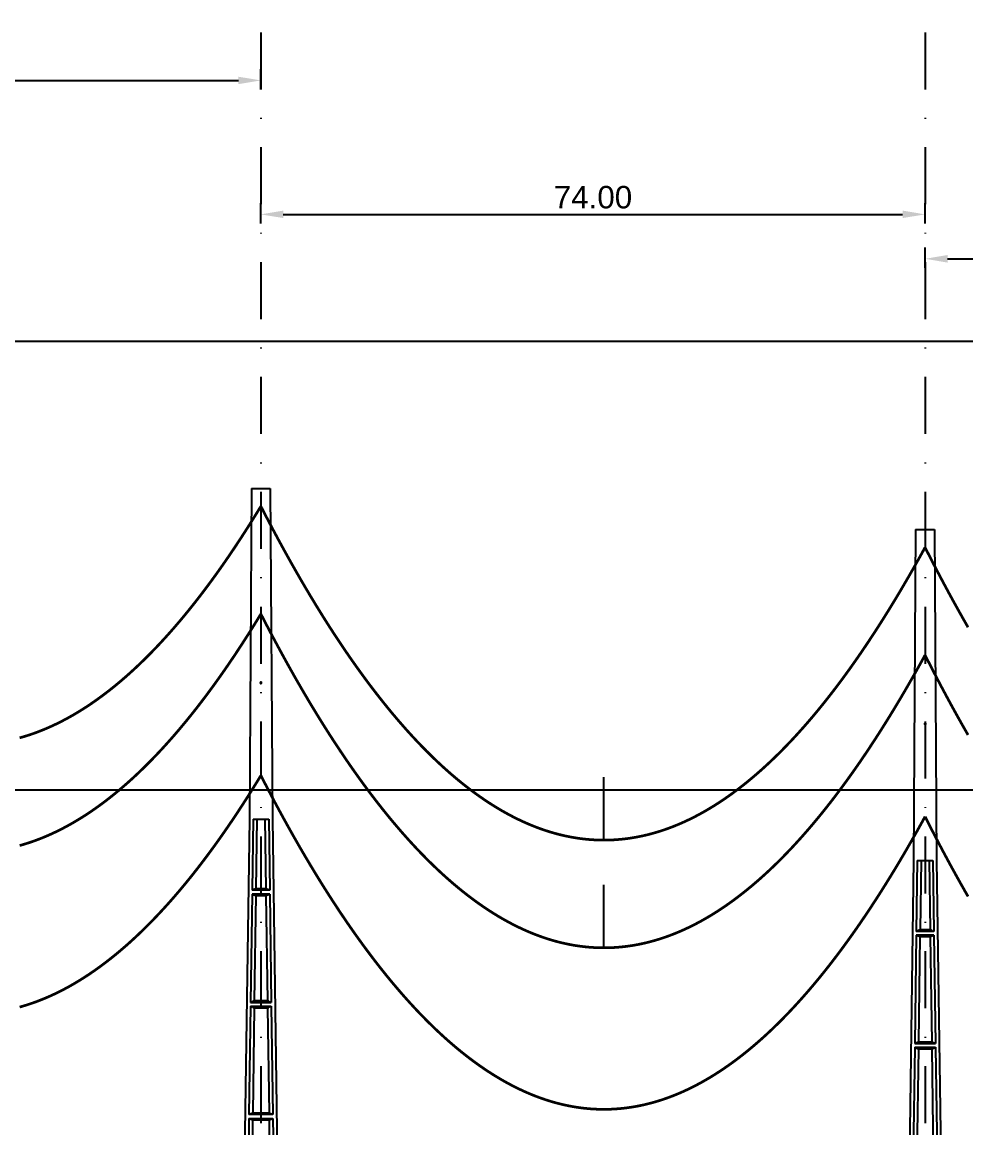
# Model space of a CAD drawing. Header units: metres. Extents: x -121 to 9872, y 3505 to 10721.
# Drawn here: x 1247.7 to 1352.9, y 9712.3 to 9835.5 of the extents above; entities that cross this region are included whole.
import ezdxf

# ---------------------------------------------------------------- set-up
doc = ezdxf.new("R2010")
doc.units = ezdxf.units.M
doc.header["$PDMODE"] = 2
doc.linetypes.add('DASHDOT', pattern=[25.4, 12.7, -6.35, 0, -6.35])
for name, color, linetype in [('CON-EOL- CA MAGNOLIA', 210, 'Continuous'), ('CON-EOL- CA ORCHID', 240, 'Continuous'), ('CON-EOL- FO', 101, 'Continuous'), ('cotas', 7, 'Continuous'), ('Grade', 9, 'Continuous'), ('Ind.Rot', 8, 'DASHDOT'), ('POSTE DT', 7, 'Continuous')]:
    doc.layers.add(name, color=color, linetype=linetype)
doc.styles.get("Standard").update_dxf_attribs({"font": 'arial.ttf'})
doc.dimstyles.new('ISO-25', dxfattribs={"dimtxt": 2.5, "dimasz": 2.5, "dimexe": 1.25, "dimexo": 0.625, "dimtad": 1, "dimzin": 1, "dimtxsty": 'Standard', "dimcen": 2.5, "dimaunit": 1, "dimadec": 3, "dimazin": 3, "dimtfac": 1, "dimtmove": 0, "dimatfit": 3, "dimfxlon": 1, "dimarcsym": 0})

# ---------------------------------------------------------------- blocks, each defined once
blk = doc.blocks.new('*U1')
at = {"layer": 'POSTE DT', "extrusion": (0, 1, 0)}
for p, q in [((-3.31, 378.23), (-4.05, 262)), ((-3.31, 378.23), (3.31, 378.23)), ((3.31, 378.23), (4.06, 262)), ((-4.05, 262), (-7.72, 0)), ((-4.05, 262), (-4.05, 262)), ((-2.73, 262), (-3.08, 237.05)), ((-2.73, 262), (2.75, 262)), ((-1.42, 262), (-1.77, 237.57)), ((1.43, 262), (1.77, 237.57)), ((2.75, 262), (3.1, 237.05)), ((4.06, 262), (7.72, 0)), ((3.1, 237.05), (-3.08, 237.05)), ((-3.1, 235.74), (-3.63, 197.65)), ((3.11, 235.73), (-3.1, 235.74)), ((-1.8, 235.21), (-2.32, 198.19)), ((1.8, 235.21), (2.32, 198.19)), ((3.11, 235.73), (3.65, 197.65)), ((-3.65, 196.34), (-4.19, 158.25)), ((-2.35, 195.8), (-2.87, 158.8)), ((2.35, 195.8), (2.87, 158.8)), ((3.66, 196.34), (4.2, 158.25)), ((-4.21, 156.94), (-4.74, 118.85)), ((-2.9, 156.39), (-3.42, 119.41)), ((2.91, 156.39), (3.42, 119.41)), ((4.21, 156.94), (4.75, 118.85)), ((-4.76, 117.54), (-5.29, 79.45)), ((4.77, 117.54), (-4.76, 117.54)), ((4.75, 118.85), (-4.74, 118.85)), ((-3.46, 116.98), (-3.97, 80.02)), ((3.46, 116.98), (3.98, 80.02)), ((4.77, 117.54), (5.3, 79.45)), ((-5.31, 78.14), (-5.85, 40.06)), ((5.32, 78.14), (-5.31, 78.14)), ((5.3, 79.45), (-5.29, 79.45)), ((5.32, 78.14), (5.85, 40.06)), ((-4.01, 77.57), (-4.53, 40.63)), ((4.01, 77.57), (4.53, 40.63)), ((5.85, 40.06), (-5.85, 40.06)), ((-5.86, 38.74), (-6.41, 0)), ((5.87, 38.74), (-5.86, 38.74)), ((-4.56, 38.17), (-5.1, 0)), ((4.56, 38.17), (5.1, 0)), ((5.87, 38.74), (6.41, 0)), ((-6.41, 0), (-7.72, 0)), ((-5.1, 0), (-6.41, 0)), ((5.1, 0), (-5.1, 0)), ((6.41, 0), (5.1, 0)), ((7.72, 0), (6.41, 0))]:
    blk.add_line(p, q, dxfattribs=at)
at = {"layer": 'POSTE DT', "ltscale": 3}
for points in [[(-3.65, 196.34), (3.66, 196.34)], [(-3.63, 197.65), (3.65, 197.65)], [(-4.21, 156.94), (4.21, 156.94)], [(4.2, 158.25), (-4.19, 158.25)]]:
    blk.add_lwpolyline(points, dxfattribs=at)
at = {"layer": 'POSTE DT'}
for points, knots in [([(0.25, 309.94), (0.25, 309.93), (0.25, 309.93), (0.25, 309.92), (0.25, 309.91), (0.25, 309.9), (0.25, 309.89), (0.24, 309.85), (0.22, 309.82), (0.19, 309.77), (0.16, 309.74), (0.11, 309.71), (0.08, 309.7), (0.01, 309.68), (-0.02, 309.68), (-0.08, 309.7), (-0.11, 309.71), (-0.16, 309.74), (-0.18, 309.76), (-0.21, 309.8), (-0.22, 309.82), (-0.24, 309.85), (-0.24, 309.87), (-0.25, 309.89), (-0.25, 309.9), (-0.25, 309.92), (-0.25, 309.92), (-0.25, 309.93), (-0.25, 309.94), (-0.25, 309.95), (-0.25, 309.95), (-0.25, 309.96), (-0.25, 309.97), (-0.24, 310), (-0.23, 310.02), (-0.21, 310.07), (-0.2, 310.09), (-0.15, 310.14), (-0.13, 310.15), (-0.07, 310.18), (-0.03, 310.19), (0.03, 310.19), (0.06, 310.18), (0.12, 310.16), (0.14, 310.14), (0.18, 310.11), (0.2, 310.09), (0.21, 310.06), (0.22, 310.05), (0.23, 310.04), (0.24, 310.01), (0.24, 309.99), (0.25, 309.97), (0.25, 309.96), (0.25, 309.95), (0.25, 309.94), (0.25, 309.94), (0.25, 309.94), (0.25, 309.94)], [-54.728303, -54.728303, -54.728303, -54.728303, -54.309038, -54.309038, -53.647169, -53.647169, -52.532885, -52.532885, -48.86224, -48.86224, -45.282765, -45.282765, -41.52867, -41.52867, -37.867486, -37.867486, -34.454589, -34.454589, -31.301423, -31.301423, -28.48103, -28.48103, -26.961755, -26.961755, -25.7544, -25.7544, -25.136228, -25.136228, -24.64409, -24.64409, -24.094201, -24.094201, -23.191199, -23.191199, -20.494482, -20.494482, -17.342863, -17.342863, -13.645538, -13.645538, -9.835989, -9.835989, -6.296781, -6.296781, -3.005029, -3.005029, 0, 0, 0, 1.527594, 1.527594, 3.697216, 3.697216, 4.489727, 4.489727, 5.01438, 5.01438, 5.095313, 5.095313, 5.095313, 5.095313]), ([(-1.77, 237.57), (-1.99, 237.49), (-2.21, 237.4), (-2.64, 237.22), (-2.86, 237.14), (-3.08, 237.05)], [0, 0, 0, 0, 56.660495, 56.660495, 113.412826, 113.412826, 113.412826, 113.412826]), ([(1.77, 237.57), (1.18, 237.57), (0.59, 237.57), (-0.59, 237.57), (-1.18, 237.57), (-1.77, 237.57)], [0, 0, 0, 0, 67.306894, 67.306894, 134.614447, 134.614447, 134.614447, 134.614447]), ([(3.1, 237.05), (2.87, 237.14), (2.65, 237.23), (2.21, 237.4), (1.99, 237.49), (1.77, 237.57)], [0, 0, 0, 0, 56.738948, 56.738948, 113.38731, 113.38731, 113.38731, 113.38731]), ([(-3.1, 235.74), (-2.88, 235.65), (-2.67, 235.56), (-2.23, 235.39), (-2.02, 235.3), (-1.8, 235.21)], [0.055576, 0.055576, 0.055576, 0.055576, 56.767409, 56.767409, 113.50757, 113.50757, 113.50757, 113.50757]), ([(-1.8, 235.21), (-1.2, 235.21), (-0.6, 235.21), (0.6, 235.21), (1.2, 235.21), (1.8, 235.21)], [0, 0, 0, 0, 68.567797, 68.567797, 137.136247, 137.136247, 137.136247, 137.136247]), ([(1.8, 235.21), (2.02, 235.3), (2.24, 235.38), (2.68, 235.56), (2.89, 235.65), (3.11, 235.73)], [0, 0, 0, 0, 56.845349, 56.845349, 113.599799, 113.599799, 113.599799, 113.599799]), ([(-2.32, 198.19), (-2.54, 198.1), (-2.76, 198.01), (-3.2, 197.83), (-3.41, 197.74), (-3.63, 197.65)], [0, 0, 0, 0, 63.412073, 63.412073, 126.777421, 126.777421, 126.777421, 126.777421]), ([(2.32, 198.19), (1.55, 198.19), (0.77, 198.19), (-0.77, 198.19), (-1.55, 198.19), (-2.32, 198.19)], [0, 0, 0, 0, 88.31008, 88.31008, 176.620652, 176.620652, 176.620652, 176.620652]), ([(3.65, 197.65), (3.43, 197.74), (3.2, 197.83), (2.76, 198.01), (2.54, 198.1), (2.32, 198.19)], [0, 0, 0, 0, 63.488119, 63.488119, 126.880939, 126.880939, 126.880939, 126.880939]), ([(-3.65, 196.34), (-3.43, 196.25), (-3.22, 196.16), (-2.78, 195.98), (-2.57, 195.89), (-2.35, 195.8)], [0.054307, 0.054307, 0.054307, 0.054307, 63.527131, 63.527131, 127.063246, 127.063246, 127.063246, 127.063246]), ([(-2.35, 195.8), (-1.57, 195.8), (-0.78, 195.8), (0.79, 195.8), (1.57, 195.8), (2.35, 195.8)], [0, 0, 0, 0, 89.585713, 89.585713, 179.17191, 179.17191, 179.17191, 179.17191]), ([(2.35, 195.8), (2.57, 195.89), (2.79, 195.98), (3.23, 196.16), (3.45, 196.25), (3.66, 196.34)], [0, 0, 0, 0, 63.60246, 63.60246, 127.109696, 127.109696, 127.109696, 127.109696]), ([(-4.21, 156.94), (-3.99, 156.85), (-3.77, 156.75), (-3.34, 156.57), (-3.12, 156.48), (-2.9, 156.39)], [0.053423, 0.053423, 0.053423, 0.053423, 70.429742, 70.429742, 140.90167, 140.90167, 140.90167, 140.90167]), ([(-2.87, 158.8), (-3.09, 158.71), (-3.31, 158.62), (-3.75, 158.43), (-3.97, 158.34), (-4.19, 158.25)], [0, 0, 0, 0, 70.301707, 70.301707, 140.590947, 140.590947, 140.590947, 140.590947]), ([(-2.9, 156.39), (-1.94, 156.39), (-0.97, 156.39), (0.97, 156.39), (1.94, 156.39), (2.91, 156.39)], [0, 0, 0, 0, 110.60219, 110.60219, 221.20473, 221.20473, 221.20473, 221.20473]), ([(2.87, 158.8), (1.92, 158.8), (0.96, 158.8), (-0.96, 158.8), (-1.91, 158.8), (-2.87, 158.8)], [0, 0, 0, 0, 109.314454, 109.314454, 218.629264, 218.629264, 218.629264, 218.629264]), ([(4.2, 158.25), (3.98, 158.34), (3.76, 158.44), (3.31, 158.62), (3.09, 158.71), (2.87, 158.8)], [0, 0, 0, 0, 70.379198, 70.379198, 140.659718, 140.659718, 140.659718, 140.659718]), ([(2.91, 156.39), (3.12, 156.48), (3.34, 156.57), (3.78, 156.75), (4, 156.85), (4.21, 156.94)], [0, 0, 0, 0, 70.506649, 70.506649, 140.914701, 140.914701, 140.914701, 140.914701]), ([(-4.76, 117.54), (-4.54, 117.45), (-4.32, 117.35), (-3.89, 117.17), (-3.67, 117.07), (-3.46, 116.98)], [0.052784, 0.052784, 0.052784, 0.052784, 77.438432, 77.438432, 154.950301, 154.950301, 154.950301, 154.950301]), ([(-3.42, 119.41), (-3.64, 119.32), (-3.86, 119.23), (-4.3, 119.04), (-4.52, 118.95), (-4.74, 118.85)], [0, 0, 0, 0, 77.299547, 77.299547, 154.618634, 154.618634, 154.618634, 154.618634]), ([(-3.46, 116.98), (-2.3, 116.98), (-1.15, 116.98), (1.15, 116.98), (2.31, 116.98), (3.46, 116.98)], [0, 0, 0, 0, 131.617604, 131.617604, 263.235447, 263.235447, 263.235447, 263.235447]), ([(3.42, 119.41), (2.28, 119.41), (1.14, 119.41), (-1.14, 119.41), (-2.28, 119.41), (-3.42, 119.41)], [0, 0, 0, 0, 130.319901, 130.319901, 260.640046, 260.640046, 260.640046, 260.640046]), ([(4.75, 118.85), (4.53, 118.95), (4.31, 119.04), (3.87, 119.23), (3.64, 119.32), (3.42, 119.41)], [0, 0, 0, 0, 77.381597, 77.381597, 154.66183, 154.66183, 154.66183, 154.66183]), ([(3.46, 116.98), (3.68, 117.07), (3.89, 117.17), (4.33, 117.35), (4.55, 117.45), (4.77, 117.54)], [0, 0, 0, 0, 77.520013, 77.520013, 154.938747, 154.938747, 154.938747, 154.938747]), ([(-5.31, 78.14), (-5.09, 78.05), (-4.88, 77.95), (-4.44, 77.76), (-4.23, 77.67), (-4.01, 77.57)], [0.052308, 0.052308, 0.052308, 0.052308, 84.527725, 84.527725, 169.158824, 169.158824, 169.158824, 169.158824]), ([(-3.97, 80.02), (-4.19, 79.93), (-4.41, 79.83), (-4.85, 79.64), (-5.07, 79.55), (-5.29, 79.45)], [0, 0, 0, 0, 84.379671, 84.379671, 168.809376, 168.809376, 168.809376, 168.809376]), ([(3.98, 80.02), (2.65, 80.02), (1.33, 80.02), (-1.32, 80.02), (-2.65, 80.02), (-3.97, 80.02)], [0, 0, 0, 0, 151.326157, 151.326157, 302.652465, 302.652465, 302.652465, 302.652465]), ([(5.3, 79.45), (5.08, 79.55), (4.86, 79.64), (4.42, 79.83), (4.2, 79.93), (3.98, 80.02)], [0, 0, 0, 0, 84.46863, 84.46863, 168.833721, 168.833721, 168.833721, 168.833721]), ([(4.01, 77.57), (4.23, 77.67), (4.45, 77.76), (4.88, 77.95), (5.1, 78.05), (5.32, 78.14)], [0, 0, 0, 0, 84.616316, 84.616316, 169.129178, 169.129178, 169.129178, 169.129178]), ([(-4.01, 77.57), (-2.67, 77.57), (-1.34, 77.57), (1.34, 77.57), (2.67, 77.57), (4.01, 77.57)], [0, 0, 0, 0, 152.632212, 152.632212, 305.264569, 305.264569, 305.264569, 305.264569]), ([(-4.53, 40.63), (-4.75, 40.53), (-4.97, 40.44), (-5.41, 40.25), (-5.63, 40.15), (-5.85, 40.06)], [0, 0, 0, 0, 91.523648, 91.523648, 183.126775, 183.126775, 183.126775, 183.126775]), ([(4.53, 40.63), (3.02, 40.63), (1.51, 40.63), (-1.51, 40.63), (-3.02, 40.63), (-4.53, 40.63)], [0, 0, 0, 0, 172.33304, 172.33304, 344.666151, 344.666151, 344.666151, 344.666151]), ([(5.85, 40.06), (5.63, 40.15), (5.41, 40.25), (4.97, 40.44), (4.75, 40.53), (4.53, 40.63)], [0, 0, 0, 0, 91.621326, 91.621326, 183.137324, 183.137324, 183.137324, 183.137324]), ([(-5.86, 38.74), (-5.65, 38.65), (-5.43, 38.55), (-5, 38.36), (-4.78, 38.26), (-4.56, 38.17)], [0.026524, 0.026524, 0.026524, 0.026524, 91.679563, 91.679563, 183.466041, 183.466041, 183.466041, 183.466041]), ([(-4.56, 38.17), (-3.04, 38.17), (-1.52, 38.17), (1.52, 38.17), (3.04, 38.17), (4.56, 38.17)], [0, 0, 0, 0, 173.646192, 173.646192, 347.292451, 347.292451, 347.292451, 347.292451]), ([(4.56, 38.17), (4.78, 38.26), (5, 38.36), (5.43, 38.55), (5.65, 38.65), (5.87, 38.74)], [0, 0, 0, 0, 91.776928, 91.776928, 183.448614, 183.448614, 183.448614, 183.448614])]:
    blk.add_open_spline(points, degree=3, knots=knots, dxfattribs=at)
blk = doc.blocks.new('*D55')
at = {"layer": 'cotas', "color": 0, "lineweight": -2, "transparency": 16777216}
for p, q in [((1200.31, 9828.05), (1200.31, 9830.3)), ((1274.31, 9828.05), (1274.31, 9830.3)), ((1202.81, 9829.05), (1271.81, 9829.05))]:
    blk.add_line(p, q, dxfattribs=at)
at = {"layer": 'cotas', "color": 0, "transparency": 16777216}
for points in [[(1202.81, 9829.46), (1202.81, 9828.63), (1200.31, 9829.05)], [(1271.81, 9829.46), (1271.81, 9828.63), (1274.31, 9829.05)]]:
    blk.add_solid(points, dxfattribs=at)
at = {"layer": 'Defpoints', "color": 0, "transparency": 16777216}
for p in [(1274.31, 9829.05), (1200.31, 9801.38), (1274.31, 9783.59)]:
    blk.add_point(p, dxfattribs=at)
at = {"layer": 'cotas', "color": 0, "transparency": 16777216, "insert": (1237.31, 9830.95), "char_height": 2.5, "attachment_point": 5}
blk.add_mtext('74.00', dxfattribs=at)
blk = doc.blocks.new('*D58')
at = {"layer": 'cotas', "color": 0, "lineweight": -2, "transparency": 16777216}
for p, q in [((1274.31, 9813.12), (1274.31, 9815.37)), ((1348.31, 9813.12), (1348.31, 9815.37)), ((1276.81, 9814.12), (1345.81, 9814.12))]:
    blk.add_line(p, q, dxfattribs=at)
at = {"layer": 'cotas', "color": 0, "transparency": 16777216}
for points in [[(1276.81, 9814.54), (1276.81, 9813.71), (1274.31, 9814.12)], [(1345.81, 9814.54), (1345.81, 9813.71), (1348.31, 9814.12)]]:
    blk.add_solid(points, dxfattribs=at)
at = {"layer": 'Defpoints', "color": 0, "transparency": 16777216}
for p in [(1348.31, 9814.12), (1274.31, 9783.59), (1348.31, 9779.01)]:
    blk.add_point(p, dxfattribs=at)
at = {"layer": 'cotas', "color": 0, "transparency": 16777216, "insert": (1311.31, 9816.02), "char_height": 2.5, "attachment_point": 5}
blk.add_mtext('74.00', dxfattribs=at)
blk = doc.blocks.new('*D59')
at = {"layer": 'cotas', "color": 0, "lineweight": -2, "transparency": 16777216}
for p, q in [((1348.31, 9808.17), (1348.31, 9810.42)), ((1422.31, 9808.17), (1422.31, 9810.42)), ((1350.81, 9809.17), (1419.81, 9809.17))]:
    blk.add_line(p, q, dxfattribs=at)
at = {"layer": 'cotas', "color": 0, "transparency": 16777216}
for points in [[(1350.81, 9809.59), (1350.81, 9808.75), (1348.31, 9809.17)], [(1419.81, 9809.59), (1419.81, 9808.75), (1422.31, 9809.17)]]:
    blk.add_solid(points, dxfattribs=at)
at = {"layer": 'Defpoints', "color": 0, "transparency": 16777216}
for p in [(1422.31, 9809.17), (1348.31, 9779.01), (1422.31, 9772.24)]:
    blk.add_point(p, dxfattribs=at)
at = {"layer": 'cotas', "color": 0, "transparency": 16777216, "insert": (1385.31, 9811.07), "char_height": 2.5, "attachment_point": 5}
blk.add_mtext('74.00', dxfattribs=at)

msp = doc.modelspace()

# ---------------------------------------------------------------- linework, layer by layer
at = {"layer": 'CON-EOL- CA MAGNOLIA'}
msp.add_line((1312.521, 9744.389), (1312.521, 9751.389), dxfattribs=at)
at = {"layer": 'CON-EOL- CA MAGNOLIA', "const_width": 0.3}
for points in [[(1247.434, 9755.786), (1247.803, 9755.891), (1248.171, 9756.003), (1248.539, 9756.121), (1248.907, 9756.247), (1249.275, 9756.379), (1249.643, 9756.519), (1250.011, 9756.665), (1250.38, 9756.818), (1250.748, 9756.978), (1251.116, 9757.145), (1251.484, 9757.318), (1251.852, 9757.499), (1252.22, 9757.686), (1252.589, 9757.881), (1252.957, 9758.082), (1253.325, 9758.29), (1253.693, 9758.505), (1254.061, 9758.727), (1254.429, 9758.956), (1254.798, 9759.192), (1255.166, 9759.435), (1255.534, 9759.684), (1255.902, 9759.941), (1256.27, 9760.204), (1256.638, 9760.474), (1257.007, 9760.752), (1257.375, 9761.036), (1257.743, 9761.327), (1258.111, 9761.625), (1258.479, 9761.929), (1258.847, 9762.241), (1259.215, 9762.56), (1259.584, 9762.885), (1259.952, 9763.218), (1260.32, 9763.557), (1260.688, 9763.903), (1261.056, 9764.256), (1261.424, 9764.617), (1261.793, 9764.984), (1262.161, 9765.358), (1262.529, 9765.738), (1262.897, 9766.126), (1263.265, 9766.521), (1263.633, 9766.923), (1264.002, 9767.331), (1264.37, 9767.747), (1264.738, 9768.169), (1265.106, 9768.599), (1265.474, 9769.035), (1265.842, 9769.478), (1266.21, 9769.928), (1266.579, 9770.385), (1266.947, 9770.849), (1267.315, 9771.32), (1267.683, 9771.798), (1268.051, 9772.283), (1268.419, 9772.775), (1268.788, 9773.274), (1269.156, 9773.779), (1269.524, 9774.292), (1269.892, 9774.812), (1270.26, 9775.338), (1270.628, 9775.872), (1270.997, 9776.412), (1271.365, 9776.96), (1271.733, 9777.514), (1272.101, 9778.076), (1272.469, 9778.644), (1272.837, 9779.219), (1273.206, 9779.801), (1273.574, 9780.391), (1273.942, 9780.987), (1274.31, 9781.59)], [(1274.31, 9781.59), (1274.678, 9780.874), (1275.046, 9780.166), (1275.414, 9779.464), (1275.783, 9778.77), (1276.151, 9778.082), (1276.519, 9777.402), (1276.887, 9776.728), (1277.255, 9776.061), (1277.623, 9775.402), (1277.992, 9774.749), (1278.36, 9774.104), (1278.728, 9773.465), (1279.096, 9772.834), (1279.464, 9772.209), (1279.832, 9771.592), (1280.201, 9770.981), (1280.569, 9770.377), (1280.937, 9769.781), (1281.305, 9769.191), (1281.673, 9768.608), (1282.041, 9768.032), (1282.41, 9767.463), (1282.778, 9766.902), (1283.146, 9766.347), (1283.514, 9765.799), (1283.882, 9765.258), (1284.25, 9764.724), (1284.618, 9764.197), (1284.987, 9763.677), (1285.355, 9763.164), (1285.723, 9762.657), (1286.091, 9762.158), (1286.459, 9761.666), (1286.827, 9761.181), (1287.196, 9760.702), (1287.564, 9760.231), (1287.932, 9759.766), (1288.3, 9759.309), (1288.668, 9758.858), (1289.036, 9758.414), (1289.405, 9757.978), (1289.773, 9757.548), (1290.141, 9757.125), (1290.509, 9756.709), (1290.877, 9756.3), (1291.245, 9755.898), (1291.613, 9755.502), (1291.982, 9755.114), (1292.35, 9754.733), (1292.718, 9754.358), (1293.086, 9753.991), (1293.454, 9753.63), (1293.822, 9753.276), (1294.191, 9752.93), (1294.559, 9752.59), (1294.927, 9752.257), (1295.295, 9751.931), (1295.663, 9751.612), (1296.031, 9751.3), (1296.4, 9750.994), (1296.768, 9750.696), (1297.136, 9750.405), (1297.504, 9750.12), (1297.872, 9749.842), (1298.24, 9749.572), (1298.609, 9749.308), (1298.977, 9749.051), (1299.345, 9748.801), (1299.713, 9748.558), (1300.081, 9748.321), (1300.449, 9748.092), (1300.817, 9747.87), (1301.186, 9747.654), (1301.554, 9747.445), (1301.922, 9747.244), (1302.29, 9747.049), (1302.658, 9746.861), (1303.026, 9746.68), (1303.395, 9746.505), (1303.763, 9746.338), (1304.131, 9746.178), (1304.499, 9746.024), (1304.867, 9745.878), (1305.235, 9745.738), (1305.604, 9745.605), (1305.972, 9745.479), (1306.34, 9745.36), (1306.708, 9745.248), (1307.076, 9745.142), (1307.444, 9745.044), (1307.812, 9744.953), (1308.181, 9744.868), (1308.549, 9744.79), (1308.917, 9744.719), (1309.285, 9744.655), (1309.653, 9744.598), (1310.021, 9744.548), (1310.39, 9744.505), (1310.758, 9744.468), (1311.126, 9744.439), (1311.494, 9744.416), (1311.862, 9744.401), (1312.23, 9744.392), (1312.599, 9744.39), (1312.967, 9744.395), (1313.335, 9744.406), (1313.703, 9744.425), (1314.071, 9744.451), (1314.439, 9744.483), (1314.808, 9744.522), (1315.176, 9744.568), (1315.544, 9744.621), (1315.912, 9744.682), (1316.28, 9744.748), (1316.648, 9744.822), (1317.016, 9744.903), (1317.385, 9744.99), (1317.753, 9745.085), (1318.121, 9745.186), (1318.489, 9745.294), (1318.857, 9745.409), (1319.225, 9745.531), (1319.594, 9745.66), (1319.962, 9745.796), (1320.33, 9745.938), (1320.698, 9746.088), (1321.066, 9746.244), (1321.434, 9746.407), (1321.803, 9746.578), (1322.171, 9746.755), (1322.539, 9746.939), (1322.907, 9747.13), (1323.275, 9747.327), (1323.643, 9747.532), (1324.011, 9747.744), (1324.38, 9747.962), (1324.748, 9748.187), (1325.116, 9748.42), (1325.484, 9748.659), (1325.852, 9748.905), (1326.22, 9749.158), (1326.589, 9749.418), (1326.957, 9749.684), (1327.325, 9749.958), (1327.693, 9750.239), (1328.061, 9750.526), (1328.429, 9750.82), (1328.798, 9751.122), (1329.166, 9751.43), (1329.534, 9751.745), (1329.902, 9752.067), (1330.27, 9752.396), (1330.638, 9752.732), (1331.007, 9753.075), (1331.375, 9753.424), (1331.743, 9753.781), (1332.111, 9754.144), (1332.479, 9754.515), (1332.847, 9754.892), (1333.215, 9755.276), (1333.584, 9755.667), (1333.952, 9756.066), (1334.32, 9756.471), (1334.688, 9756.883), (1335.056, 9757.301), (1335.424, 9757.727), (1335.793, 9758.16), (1336.161, 9758.6), (1336.529, 9759.046), (1336.897, 9759.5), (1337.265, 9759.96), (1337.633, 9760.428), (1338.002, 9760.902), (1338.37, 9761.383), (1338.738, 9761.872), (1339.106, 9762.367), (1339.474, 9762.869), (1339.842, 9763.378), (1340.21, 9763.894), (1340.579, 9764.417), (1340.947, 9764.947), (1341.315, 9765.484), (1341.683, 9766.028), (1342.051, 9766.579), (1342.419, 9767.137), (1342.788, 9767.701), (1343.156, 9768.273), (1343.524, 9768.852), (1343.892, 9769.438), (1344.26, 9770.03), (1344.628, 9770.63), (1344.997, 9771.236), (1345.365, 9771.85), (1345.733, 9772.47), (1346.101, 9773.098), (1346.469, 9773.733), (1346.837, 9774.374), (1347.206, 9775.022), (1347.574, 9775.678), (1347.942, 9776.341), (1348.31, 9777.01)], [(1348.31, 9777.01), (1348.678, 9776.283), (1349.046, 9775.564), (1349.414, 9774.851), (1349.783, 9774.146), (1350.151, 9773.447), (1350.519, 9772.755), (1350.887, 9772.071), (1351.255, 9771.393), (1351.623, 9770.723), (1351.992, 9770.059), (1352.36, 9769.403), (1352.728, 9768.753), (1353.096, 9768.111)]]:
    msp.add_lwpolyline(points, dxfattribs=at)
at = {"layer": 'CON-EOL- CA ORCHID'}
msp.add_line((1312.521, 9732.389), (1312.521, 9739.389), dxfattribs=at)
msp.add_line((1312.521, 9732.389), (1312.521, 9739.389), dxfattribs=at)
at = {"layer": 'CON-EOL- CA ORCHID', "const_width": 0.3}
for points in [[(1247.434, 9743.786), (1247.803, 9743.891), (1248.171, 9744.003), (1248.539, 9744.121), (1248.907, 9744.247), (1249.275, 9744.379), (1249.643, 9744.519), (1250.011, 9744.665), (1250.38, 9744.818), (1250.748, 9744.978), (1251.116, 9745.145), (1251.484, 9745.318), (1251.852, 9745.499), (1252.22, 9745.686), (1252.589, 9745.881), (1252.957, 9746.082), (1253.325, 9746.29), (1253.693, 9746.505), (1254.061, 9746.727), (1254.429, 9746.956), (1254.798, 9747.192), (1255.166, 9747.435), (1255.534, 9747.684), (1255.902, 9747.941), (1256.27, 9748.204), (1256.638, 9748.474), (1257.007, 9748.752), (1257.375, 9749.036), (1257.743, 9749.327), (1258.111, 9749.625), (1258.479, 9749.929), (1258.847, 9750.241), (1259.215, 9750.56), (1259.584, 9750.885), (1259.952, 9751.218), (1260.32, 9751.557), (1260.688, 9751.903), (1261.056, 9752.257), (1261.424, 9752.617), (1261.793, 9752.984), (1262.161, 9753.358), (1262.529, 9753.739), (1262.897, 9754.126), (1263.265, 9754.521), (1263.633, 9754.923), (1264.002, 9755.331), (1264.37, 9755.747), (1264.738, 9756.169), (1265.106, 9756.599), (1265.474, 9757.035), (1265.842, 9757.478), (1266.21, 9757.928), (1266.579, 9758.385), (1266.947, 9758.849), (1267.315, 9759.32), (1267.683, 9759.798), (1268.051, 9760.283), (1268.419, 9760.775), (1268.788, 9761.274), (1269.156, 9761.779), (1269.524, 9762.292), (1269.892, 9762.812), (1270.26, 9763.338), (1270.628, 9763.872), (1270.997, 9764.412), (1271.365, 9764.96), (1271.733, 9765.514), (1272.101, 9766.075), (1272.469, 9766.644), (1272.837, 9767.219), (1273.206, 9767.801), (1273.574, 9768.391), (1273.942, 9768.987), (1274.31, 9769.59)], [(1247.434, 9743.786), (1247.803, 9743.891), (1248.171, 9744.003), (1248.539, 9744.121), (1248.907, 9744.247), (1249.275, 9744.379), (1249.643, 9744.519), (1250.011, 9744.665), (1250.38, 9744.818), (1250.748, 9744.978), (1251.116, 9745.145), (1251.484, 9745.318), (1251.852, 9745.499), (1252.22, 9745.686), (1252.589, 9745.881), (1252.957, 9746.082), (1253.325, 9746.29), (1253.693, 9746.505), (1254.061, 9746.727), (1254.429, 9746.956), (1254.798, 9747.192), (1255.166, 9747.435), (1255.534, 9747.684), (1255.902, 9747.941), (1256.27, 9748.204), (1256.638, 9748.474), (1257.007, 9748.752), (1257.375, 9749.036), (1257.743, 9749.327), (1258.111, 9749.625), (1258.479, 9749.929), (1258.847, 9750.241), (1259.215, 9750.56), (1259.584, 9750.885), (1259.952, 9751.218), (1260.32, 9751.557), (1260.688, 9751.903), (1261.056, 9752.256), (1261.424, 9752.617), (1261.793, 9752.984), (1262.161, 9753.358), (1262.529, 9753.738), (1262.897, 9754.126), (1263.265, 9754.521), (1263.633, 9754.923), (1264.002, 9755.331), (1264.37, 9755.747), (1264.738, 9756.169), (1265.106, 9756.599), (1265.474, 9757.035), (1265.842, 9757.478), (1266.21, 9757.928), (1266.579, 9758.385), (1266.947, 9758.849), (1267.315, 9759.32), (1267.683, 9759.798), (1268.051, 9760.283), (1268.419, 9760.775), (1268.788, 9761.274), (1269.156, 9761.779), (1269.524, 9762.292), (1269.892, 9762.812), (1270.26, 9763.338), (1270.628, 9763.872), (1270.997, 9764.412), (1271.365, 9764.96), (1271.733, 9765.514), (1272.101, 9766.076), (1272.469, 9766.644), (1272.837, 9767.219), (1273.206, 9767.801), (1273.574, 9768.391), (1273.942, 9768.987), (1274.31, 9769.59)], [(1274.31, 9769.59), (1274.678, 9768.874), (1275.046, 9768.166), (1275.414, 9767.464), (1275.783, 9766.77), (1276.151, 9766.082), (1276.519, 9765.402), (1276.887, 9764.728), (1277.255, 9764.062), (1277.623, 9763.402), (1277.992, 9762.749), (1278.36, 9762.104), (1278.728, 9761.465), (1279.096, 9760.834), (1279.464, 9760.209), (1279.832, 9759.591), (1280.201, 9758.981), (1280.569, 9758.377), (1280.937, 9757.78), (1281.305, 9757.191), (1281.673, 9756.608), (1282.041, 9756.032), (1282.41, 9755.463), (1282.778, 9754.902), (1283.146, 9754.347), (1283.514, 9753.799), (1283.882, 9753.258), (1284.25, 9752.724), (1284.618, 9752.197), (1284.987, 9751.677), (1285.355, 9751.164), (1285.723, 9750.657), (1286.091, 9750.158), (1286.459, 9749.666), (1286.827, 9749.181), (1287.196, 9748.702), (1287.564, 9748.231), (1287.932, 9747.766), (1288.3, 9747.309), (1288.668, 9746.858), (1289.036, 9746.414), (1289.405, 9745.977), (1289.773, 9745.548), (1290.141, 9745.125), (1290.509, 9744.709), (1290.877, 9744.3), (1291.245, 9743.898), (1291.613, 9743.502), (1291.982, 9743.114), (1292.35, 9742.733), (1292.718, 9742.358), (1293.086, 9741.991), (1293.454, 9741.63), (1293.822, 9741.277), (1294.191, 9740.93), (1294.559, 9740.59), (1294.927, 9740.257), (1295.295, 9739.931), (1295.663, 9739.612), (1296.031, 9739.3), (1296.4, 9738.994), (1296.768, 9738.696), (1297.136, 9738.405), (1297.504, 9738.12), (1297.872, 9737.842), (1298.24, 9737.572), (1298.609, 9737.308), (1298.977, 9737.051), (1299.345, 9736.801), (1299.713, 9736.558), (1300.081, 9736.321), (1300.449, 9736.092), (1300.817, 9735.869), (1301.186, 9735.654), (1301.554, 9735.445), (1301.922, 9735.244), (1302.29, 9735.049), (1302.658, 9734.861), (1303.026, 9734.68), (1303.395, 9734.505), (1303.763, 9734.338), (1304.131, 9734.178), (1304.499, 9734.024), (1304.867, 9733.878), (1305.235, 9733.738), (1305.604, 9733.605), (1305.972, 9733.479), (1306.34, 9733.36), (1306.708, 9733.248), (1307.076, 9733.143), (1307.444, 9733.044), (1307.812, 9732.953), (1308.181, 9732.868), (1308.549, 9732.79), (1308.917, 9732.719), (1309.285, 9732.655), (1309.653, 9732.598), (1310.021, 9732.548), (1310.39, 9732.505), (1310.758, 9732.468), (1311.126, 9732.439), (1311.494, 9732.416), (1311.862, 9732.4), (1312.23, 9732.392), (1312.599, 9732.39), (1312.967, 9732.394), (1313.335, 9732.406), (1313.703, 9732.425), (1314.071, 9732.45), (1314.439, 9732.483), (1314.808, 9732.522), (1315.176, 9732.568), (1315.544, 9732.621), (1315.912, 9732.681), (1316.28, 9732.748), (1316.648, 9732.822), (1317.016, 9732.903), (1317.385, 9732.99), (1317.753, 9733.085), (1318.121, 9733.186), (1318.489, 9733.294), (1318.857, 9733.409), (1319.225, 9733.531), (1319.594, 9733.66), (1319.962, 9733.796), (1320.33, 9733.938), (1320.698, 9734.088), (1321.066, 9734.244), (1321.434, 9734.407), (1321.803, 9734.578), (1322.171, 9734.755), (1322.539, 9734.939), (1322.907, 9735.13), (1323.275, 9735.327), (1323.643, 9735.532), (1324.011, 9735.744), (1324.38, 9735.962), (1324.748, 9736.187), (1325.116, 9736.42), (1325.484, 9736.659), (1325.852, 9736.905), (1326.22, 9737.158), (1326.589, 9737.418), (1326.957, 9737.684), (1327.325, 9737.958), (1327.693, 9738.239), (1328.061, 9738.526), (1328.429, 9738.82), (1328.798, 9739.122), (1329.166, 9739.43), (1329.534, 9739.745), (1329.902, 9740.067), (1330.27, 9740.396), (1330.638, 9740.732), (1331.007, 9741.074), (1331.375, 9741.424), (1331.743, 9741.781), (1332.111, 9742.144), (1332.479, 9742.515), (1332.847, 9742.892), (1333.215, 9743.276), (1333.584, 9743.667), (1333.952, 9744.066), (1334.32, 9744.471), (1334.688, 9744.883), (1335.056, 9745.301), (1335.424, 9745.727), (1335.793, 9746.16), (1336.161, 9746.6), (1336.529, 9747.046), (1336.897, 9747.5), (1337.265, 9747.96), (1337.633, 9748.428), (1338.002, 9748.902), (1338.37, 9749.383), (1338.738, 9749.872), (1339.106, 9750.367), (1339.474, 9750.869), (1339.842, 9751.378), (1340.21, 9751.894), (1340.579, 9752.417), (1340.947, 9752.947), (1341.315, 9753.484), (1341.683, 9754.028), (1342.051, 9754.579), (1342.419, 9755.137), (1342.788, 9755.701), (1343.156, 9756.273), (1343.524, 9756.852), (1343.892, 9757.437), (1344.26, 9758.03), (1344.628, 9758.63), (1344.997, 9759.236), (1345.365, 9759.85), (1345.733, 9760.47), (1346.101, 9761.098), (1346.469, 9761.733), (1346.837, 9762.374), (1347.206, 9763.023), (1347.574, 9763.678), (1347.942, 9764.341), (1348.31, 9765.01)], [(1274.31, 9769.59), (1274.678, 9768.874), (1275.046, 9768.166), (1275.414, 9767.464), (1275.783, 9766.77), (1276.151, 9766.082), (1276.519, 9765.402), (1276.887, 9764.728), (1277.255, 9764.061), (1277.623, 9763.402), (1277.992, 9762.749), (1278.36, 9762.104), (1278.728, 9761.465), (1279.096, 9760.834), (1279.464, 9760.209), (1279.832, 9759.592), (1280.201, 9758.981), (1280.569, 9758.377), (1280.937, 9757.781), (1281.305, 9757.191), (1281.673, 9756.608), (1282.041, 9756.032), (1282.41, 9755.463), (1282.778, 9754.902), (1283.146, 9754.347), (1283.514, 9753.799), (1283.882, 9753.258), (1284.25, 9752.724), (1284.618, 9752.197), (1284.987, 9751.677), (1285.355, 9751.164), (1285.723, 9750.657), (1286.091, 9750.158), (1286.459, 9749.666), (1286.827, 9749.181), (1287.196, 9748.702), (1287.564, 9748.231), (1287.932, 9747.766), (1288.3, 9747.309), (1288.668, 9746.858), (1289.036, 9746.414), (1289.405, 9745.978), (1289.773, 9745.548), (1290.141, 9745.125), (1290.509, 9744.709), (1290.877, 9744.3), (1291.245, 9743.898), (1291.613, 9743.502), (1291.982, 9743.114), (1292.35, 9742.733), (1292.718, 9742.358), (1293.086, 9741.991), (1293.454, 9741.63), (1293.822, 9741.277), (1294.191, 9740.93), (1294.559, 9740.59), (1294.927, 9740.257), (1295.295, 9739.931), (1295.663, 9739.612), (1296.031, 9739.3), (1296.4, 9738.994), (1296.768, 9738.696), (1297.136, 9738.405), (1297.504, 9738.12), (1297.872, 9737.842), (1298.24, 9737.572), (1298.609, 9737.308), (1298.977, 9737.051), (1299.345, 9736.801), (1299.713, 9736.558), (1300.081, 9736.321), (1300.449, 9736.092), (1300.817, 9735.869), (1301.186, 9735.654), (1301.554, 9735.445), (1301.922, 9735.244), (1302.29, 9735.049), (1302.658, 9734.861), (1303.026, 9734.68), (1303.395, 9734.505), (1303.763, 9734.338), (1304.131, 9734.178), (1304.499, 9734.024), (1304.867, 9733.878), (1305.235, 9733.738), (1305.604, 9733.605), (1305.972, 9733.479), (1306.34, 9733.36), (1306.708, 9733.248), (1307.076, 9733.142), (1307.444, 9733.044), (1307.812, 9732.953), (1308.181, 9732.868), (1308.549, 9732.79), (1308.917, 9732.719), (1309.285, 9732.655), (1309.653, 9732.598), (1310.021, 9732.548), (1310.39, 9732.505), (1310.758, 9732.468), (1311.126, 9732.439), (1311.494, 9732.416), (1311.862, 9732.4), (1312.23, 9732.392), (1312.599, 9732.39), (1312.967, 9732.395), (1313.335, 9732.406), (1313.703, 9732.425), (1314.071, 9732.451), (1314.439, 9732.483), (1314.808, 9732.522), (1315.176, 9732.568), (1315.544, 9732.621), (1315.912, 9732.682), (1316.28, 9732.748), (1316.648, 9732.822), (1317.016, 9732.903), (1317.385, 9732.99), (1317.753, 9733.085), (1318.121, 9733.186), (1318.489, 9733.294), (1318.857, 9733.409), (1319.225, 9733.531), (1319.594, 9733.66), (1319.962, 9733.796), (1320.33, 9733.938), (1320.698, 9734.088), (1321.066, 9734.244), (1321.434, 9734.407), (1321.803, 9734.578), (1322.171, 9734.755), (1322.539, 9734.939), (1322.907, 9735.13), (1323.275, 9735.327), (1323.643, 9735.532), (1324.011, 9735.744), (1324.38, 9735.962), (1324.748, 9736.187), (1325.116, 9736.42), (1325.484, 9736.659), (1325.852, 9736.905), (1326.22, 9737.158), (1326.589, 9737.418), (1326.957, 9737.684), (1327.325, 9737.958), (1327.693, 9738.239), (1328.061, 9738.526), (1328.429, 9738.82), (1328.798, 9739.122), (1329.166, 9739.43), (1329.534, 9739.745), (1329.902, 9740.067), (1330.27, 9740.396), (1330.638, 9740.732), (1331.007, 9741.074), (1331.375, 9741.424), (1331.743, 9741.781), (1332.111, 9742.144), (1332.479, 9742.515), (1332.847, 9742.892), (1333.215, 9743.276), (1333.584, 9743.667), (1333.952, 9744.066), (1334.32, 9744.471), (1334.688, 9744.883), (1335.056, 9745.301), (1335.424, 9745.727), (1335.793, 9746.16), (1336.161, 9746.6), (1336.529, 9747.046), (1336.897, 9747.5), (1337.265, 9747.96), (1337.633, 9748.428), (1338.002, 9748.902), (1338.37, 9749.383), (1338.738, 9749.872), (1339.106, 9750.367), (1339.474, 9750.869), (1339.842, 9751.378), (1340.21, 9751.894), (1340.579, 9752.417), (1340.947, 9752.947), (1341.315, 9753.484), (1341.683, 9754.028), (1342.051, 9754.579), (1342.419, 9755.137), (1342.788, 9755.701), (1343.156, 9756.273), (1343.524, 9756.852), (1343.892, 9757.438), (1344.26, 9758.03), (1344.628, 9758.63), (1344.997, 9759.236), (1345.365, 9759.85), (1345.733, 9760.47), (1346.101, 9761.098), (1346.469, 9761.733), (1346.837, 9762.374), (1347.206, 9763.022), (1347.574, 9763.678), (1347.942, 9764.341), (1348.31, 9765.01)], [(1348.31, 9765.01), (1348.678, 9764.283), (1349.046, 9763.564), (1349.414, 9762.851), (1349.783, 9762.146), (1350.151, 9761.447), (1350.519, 9760.755), (1350.887, 9760.071), (1351.255, 9759.393), (1351.623, 9758.723), (1351.992, 9758.059), (1352.36, 9757.403), (1352.728, 9756.753), (1353.096, 9756.111)], [(1348.31, 9765.01), (1348.678, 9764.283), (1349.046, 9763.564), (1349.414, 9762.851), (1349.783, 9762.146), (1350.151, 9761.447), (1350.519, 9760.755), (1350.887, 9760.071), (1351.255, 9759.393), (1351.623, 9758.723), (1351.992, 9758.059), (1352.36, 9757.403), (1352.728, 9756.753), (1353.096, 9756.111)]]:
    msp.add_lwpolyline(points, dxfattribs=at)
at = {"layer": 'CON-EOL- FO', "const_width": 0.3}
for points in [[(1247.434, 9725.786), (1247.803, 9725.891), (1248.171, 9726.003), (1248.539, 9726.121), (1248.907, 9726.247), (1249.275, 9726.379), (1249.643, 9726.519), (1250.011, 9726.665), (1250.38, 9726.818), (1250.748, 9726.978), (1251.116, 9727.145), (1251.484, 9727.318), (1251.852, 9727.499), (1252.22, 9727.686), (1252.589, 9727.881), (1252.957, 9728.082), (1253.325, 9728.29), (1253.693, 9728.505), (1254.061, 9728.727), (1254.429, 9728.956), (1254.798, 9729.192), (1255.166, 9729.435), (1255.534, 9729.684), (1255.902, 9729.941), (1256.27, 9730.204), (1256.638, 9730.474), (1257.007, 9730.752), (1257.375, 9731.036), (1257.743, 9731.327), (1258.111, 9731.624), (1258.479, 9731.929), (1258.847, 9732.241), (1259.215, 9732.56), (1259.584, 9732.885), (1259.952, 9733.218), (1260.32, 9733.557), (1260.688, 9733.903), (1261.056, 9734.257), (1261.424, 9734.617), (1261.793, 9734.984), (1262.161, 9735.358), (1262.529, 9735.739), (1262.897, 9736.126), (1263.265, 9736.521), (1263.633, 9736.923), (1264.002, 9737.331), (1264.37, 9737.747), (1264.738, 9738.169), (1265.106, 9738.599), (1265.474, 9739.035), (1265.842, 9739.478), (1266.21, 9739.928), (1266.579, 9740.385), (1266.947, 9740.849), (1267.315, 9741.32), (1267.683, 9741.798), (1268.051, 9742.283), (1268.419, 9742.775), (1268.788, 9743.274), (1269.156, 9743.779), (1269.524, 9744.292), (1269.892, 9744.812), (1270.26, 9745.338), (1270.628, 9745.872), (1270.997, 9746.412), (1271.365, 9746.96), (1271.733, 9747.514), (1272.101, 9748.075), (1272.469, 9748.644), (1272.837, 9749.219), (1273.206, 9749.801), (1273.574, 9750.391), (1273.942, 9750.987), (1274.31, 9751.59)], [(1247.434, 9725.786), (1247.803, 9725.891), (1248.171, 9726.003), (1248.539, 9726.121), (1248.907, 9726.247), (1249.275, 9726.379), (1249.643, 9726.519), (1250.011, 9726.665), (1250.38, 9726.818), (1250.748, 9726.978), (1251.116, 9727.145), (1251.484, 9727.318), (1251.852, 9727.499), (1252.22, 9727.686), (1252.589, 9727.881), (1252.957, 9728.082), (1253.325, 9728.29), (1253.693, 9728.505), (1254.061, 9728.727), (1254.429, 9728.956), (1254.798, 9729.192), (1255.166, 9729.435), (1255.534, 9729.684), (1255.902, 9729.941), (1256.27, 9730.204), (1256.638, 9730.474), (1257.007, 9730.752), (1257.375, 9731.036), (1257.743, 9731.327), (1258.111, 9731.624), (1258.479, 9731.929), (1258.847, 9732.241), (1259.215, 9732.56), (1259.584, 9732.885), (1259.952, 9733.218), (1260.32, 9733.557), (1260.688, 9733.903), (1261.056, 9734.256), (1261.424, 9734.617), (1261.793, 9734.984), (1262.161, 9735.358), (1262.529, 9735.738), (1262.897, 9736.126), (1263.265, 9736.521), (1263.633, 9736.923), (1264.002, 9737.331), (1264.37, 9737.747), (1264.738, 9738.169), (1265.106, 9738.599), (1265.474, 9739.035), (1265.842, 9739.478), (1266.21, 9739.928), (1266.579, 9740.385), (1266.947, 9740.849), (1267.315, 9741.32), (1267.683, 9741.798), (1268.051, 9742.283), (1268.419, 9742.775), (1268.788, 9743.274), (1269.156, 9743.779), (1269.524, 9744.292), (1269.892, 9744.812), (1270.26, 9745.338), (1270.628, 9745.872), (1270.997, 9746.412), (1271.365, 9746.96), (1271.733, 9747.514), (1272.101, 9748.076), (1272.469, 9748.644), (1272.837, 9749.219), (1273.206, 9749.801), (1273.574, 9750.391), (1273.942, 9750.987), (1274.31, 9751.59)], [(1274.31, 9751.59), (1274.678, 9750.874), (1275.046, 9750.166), (1275.414, 9749.464), (1275.783, 9748.77), (1276.151, 9748.082), (1276.519, 9747.402), (1276.887, 9746.728), (1277.255, 9746.062), (1277.623, 9745.402), (1277.992, 9744.749), (1278.36, 9744.104), (1278.728, 9743.465), (1279.096, 9742.834), (1279.464, 9742.209), (1279.832, 9741.591), (1280.201, 9740.981), (1280.569, 9740.377), (1280.937, 9739.78), (1281.305, 9739.191), (1281.673, 9738.608), (1282.041, 9738.032), (1282.41, 9737.463), (1282.778, 9736.902), (1283.146, 9736.347), (1283.514, 9735.799), (1283.882, 9735.258), (1284.25, 9734.724), (1284.618, 9734.197), (1284.987, 9733.677), (1285.355, 9733.164), (1285.723, 9732.657), (1286.091, 9732.158), (1286.459, 9731.666), (1286.827, 9731.181), (1287.196, 9730.702), (1287.564, 9730.231), (1287.932, 9729.766), (1288.3, 9729.309), (1288.668, 9728.858), (1289.036, 9728.414), (1289.405, 9727.977), (1289.773, 9727.548), (1290.141, 9727.125), (1290.509, 9726.709), (1290.877, 9726.3), (1291.245, 9725.898), (1291.613, 9725.502), (1291.982, 9725.114), (1292.35, 9724.733), (1292.718, 9724.358), (1293.086, 9723.991), (1293.454, 9723.63), (1293.822, 9723.277), (1294.191, 9722.93), (1294.559, 9722.59), (1294.927, 9722.257), (1295.295, 9721.931), (1295.663, 9721.612), (1296.031, 9721.3), (1296.4, 9720.994), (1296.768, 9720.696), (1297.136, 9720.405), (1297.504, 9720.12), (1297.872, 9719.842), (1298.24, 9719.572), (1298.609, 9719.308), (1298.977, 9719.051), (1299.345, 9718.801), (1299.713, 9718.558), (1300.081, 9718.321), (1300.449, 9718.092), (1300.817, 9717.869), (1301.186, 9717.654), (1301.554, 9717.445), (1301.922, 9717.244), (1302.29, 9717.049), (1302.658, 9716.861), (1303.026, 9716.68), (1303.395, 9716.505), (1303.763, 9716.338), (1304.131, 9716.178), (1304.499, 9716.024), (1304.867, 9715.878), (1305.235, 9715.738), (1305.604, 9715.605), (1305.972, 9715.479), (1306.34, 9715.36), (1306.708, 9715.248), (1307.076, 9715.143), (1307.444, 9715.044), (1307.812, 9714.953), (1308.181, 9714.868), (1308.549, 9714.79), (1308.917, 9714.719), (1309.285, 9714.655), (1309.653, 9714.598), (1310.021, 9714.548), (1310.39, 9714.505), (1310.758, 9714.468), (1311.126, 9714.439), (1311.494, 9714.416), (1311.862, 9714.4), (1312.23, 9714.392), (1312.599, 9714.39), (1312.967, 9714.394), (1313.335, 9714.406), (1313.703, 9714.425), (1314.071, 9714.45), (1314.439, 9714.483), (1314.808, 9714.522), (1315.176, 9714.568), (1315.544, 9714.621), (1315.912, 9714.681), (1316.28, 9714.748), (1316.648, 9714.822), (1317.016, 9714.903), (1317.385, 9714.99), (1317.753, 9715.085), (1318.121, 9715.186), (1318.489, 9715.294), (1318.857, 9715.409), (1319.225, 9715.531), (1319.594, 9715.66), (1319.962, 9715.796), (1320.33, 9715.938), (1320.698, 9716.088), (1321.066, 9716.244), (1321.434, 9716.407), (1321.803, 9716.578), (1322.171, 9716.755), (1322.539, 9716.939), (1322.907, 9717.13), (1323.275, 9717.327), (1323.643, 9717.532), (1324.011, 9717.744), (1324.38, 9717.962), (1324.748, 9718.187), (1325.116, 9718.42), (1325.484, 9718.659), (1325.852, 9718.905), (1326.22, 9719.158), (1326.589, 9719.418), (1326.957, 9719.684), (1327.325, 9719.958), (1327.693, 9720.239), (1328.061, 9720.526), (1328.429, 9720.82), (1328.798, 9721.122), (1329.166, 9721.43), (1329.534, 9721.745), (1329.902, 9722.067), (1330.27, 9722.396), (1330.638, 9722.732), (1331.007, 9723.074), (1331.375, 9723.424), (1331.743, 9723.781), (1332.111, 9724.144), (1332.479, 9724.515), (1332.847, 9724.892), (1333.215, 9725.276), (1333.584, 9725.667), (1333.952, 9726.066), (1334.32, 9726.471), (1334.688, 9726.883), (1335.056, 9727.301), (1335.424, 9727.727), (1335.793, 9728.16), (1336.161, 9728.6), (1336.529, 9729.046), (1336.897, 9729.5), (1337.265, 9729.96), (1337.633, 9730.428), (1338.002, 9730.902), (1338.37, 9731.383), (1338.738, 9731.872), (1339.106, 9732.367), (1339.474, 9732.869), (1339.842, 9733.378), (1340.21, 9733.894), (1340.579, 9734.417), (1340.947, 9734.947), (1341.315, 9735.484), (1341.683, 9736.028), (1342.051, 9736.579), (1342.419, 9737.137), (1342.788, 9737.701), (1343.156, 9738.273), (1343.524, 9738.852), (1343.892, 9739.437), (1344.26, 9740.03), (1344.628, 9740.63), (1344.997, 9741.236), (1345.365, 9741.85), (1345.733, 9742.47), (1346.101, 9743.098), (1346.469, 9743.733), (1346.837, 9744.374), (1347.206, 9745.023), (1347.574, 9745.678), (1347.942, 9746.341), (1348.31, 9747.01)], [(1274.31, 9751.59), (1274.678, 9750.874), (1275.046, 9750.166), (1275.414, 9749.464), (1275.783, 9748.77), (1276.151, 9748.082), (1276.519, 9747.402), (1276.887, 9746.728), (1277.255, 9746.062), (1277.623, 9745.402), (1277.992, 9744.749), (1278.36, 9744.104), (1278.728, 9743.465), (1279.096, 9742.834), (1279.464, 9742.209), (1279.832, 9741.592), (1280.201, 9740.981), (1280.569, 9740.377), (1280.937, 9739.781), (1281.305, 9739.191), (1281.673, 9738.608), (1282.041, 9738.032), (1282.41, 9737.463), (1282.778, 9736.902), (1283.146, 9736.347), (1283.514, 9735.799), (1283.882, 9735.258), (1284.25, 9734.724), (1284.618, 9734.197), (1284.987, 9733.677), (1285.355, 9733.164), (1285.723, 9732.657), (1286.091, 9732.158), (1286.459, 9731.666), (1286.827, 9731.181), (1287.196, 9730.702), (1287.564, 9730.231), (1287.932, 9729.766), (1288.3, 9729.309), (1288.668, 9728.858), (1289.036, 9728.414), (1289.405, 9727.978), (1289.773, 9727.548), (1290.141, 9727.125), (1290.509, 9726.709), (1290.877, 9726.3), (1291.245, 9725.898), (1291.613, 9725.502), (1291.982, 9725.114), (1292.35, 9724.733), (1292.718, 9724.358), (1293.086, 9723.991), (1293.454, 9723.63), (1293.822, 9723.276), (1294.191, 9722.93), (1294.559, 9722.59), (1294.927, 9722.257), (1295.295, 9721.931), (1295.663, 9721.612), (1296.031, 9721.3), (1296.4, 9720.994), (1296.768, 9720.696), (1297.136, 9720.405), (1297.504, 9720.12), (1297.872, 9719.842), (1298.24, 9719.572), (1298.609, 9719.308), (1298.977, 9719.051), (1299.345, 9718.801), (1299.713, 9718.558), (1300.081, 9718.321), (1300.449, 9718.092), (1300.817, 9717.869), (1301.186, 9717.654), (1301.554, 9717.445), (1301.922, 9717.244), (1302.29, 9717.049), (1302.658, 9716.861), (1303.026, 9716.68), (1303.395, 9716.505), (1303.763, 9716.338), (1304.131, 9716.178), (1304.499, 9716.024), (1304.867, 9715.878), (1305.235, 9715.738), (1305.604, 9715.605), (1305.972, 9715.479), (1306.34, 9715.36), (1306.708, 9715.248), (1307.076, 9715.142), (1307.444, 9715.044), (1307.812, 9714.953), (1308.181, 9714.868), (1308.549, 9714.79), (1308.917, 9714.719), (1309.285, 9714.655), (1309.653, 9714.598), (1310.021, 9714.548), (1310.39, 9714.505), (1310.758, 9714.468), (1311.126, 9714.439), (1311.494, 9714.416), (1311.862, 9714.4), (1312.23, 9714.392), (1312.599, 9714.39), (1312.967, 9714.395), (1313.335, 9714.406), (1313.703, 9714.425), (1314.071, 9714.451), (1314.439, 9714.483), (1314.808, 9714.522), (1315.176, 9714.568), (1315.544, 9714.621), (1315.912, 9714.682), (1316.28, 9714.748), (1316.648, 9714.822), (1317.016, 9714.903), (1317.385, 9714.99), (1317.753, 9715.085), (1318.121, 9715.186), (1318.489, 9715.294), (1318.857, 9715.409), (1319.225, 9715.531), (1319.594, 9715.66), (1319.962, 9715.796), (1320.33, 9715.938), (1320.698, 9716.088), (1321.066, 9716.244), (1321.434, 9716.407), (1321.803, 9716.578), (1322.171, 9716.755), (1322.539, 9716.939), (1322.907, 9717.13), (1323.275, 9717.327), (1323.643, 9717.532), (1324.011, 9717.744), (1324.38, 9717.962), (1324.748, 9718.187), (1325.116, 9718.42), (1325.484, 9718.659), (1325.852, 9718.905), (1326.22, 9719.158), (1326.589, 9719.418), (1326.957, 9719.684), (1327.325, 9719.958), (1327.693, 9720.239), (1328.061, 9720.526), (1328.429, 9720.82), (1328.798, 9721.122), (1329.166, 9721.43), (1329.534, 9721.745), (1329.902, 9722.067), (1330.27, 9722.396), (1330.638, 9722.732), (1331.007, 9723.074), (1331.375, 9723.424), (1331.743, 9723.781), (1332.111, 9724.144), (1332.479, 9724.515), (1332.847, 9724.892), (1333.215, 9725.276), (1333.584, 9725.667), (1333.952, 9726.066), (1334.32, 9726.471), (1334.688, 9726.882), (1335.056, 9727.301), (1335.424, 9727.727), (1335.793, 9728.16), (1336.161, 9728.6), (1336.529, 9729.046), (1336.897, 9729.5), (1337.265, 9729.96), (1337.633, 9730.428), (1338.002, 9730.902), (1338.37, 9731.383), (1338.738, 9731.872), (1339.106, 9732.367), (1339.474, 9732.869), (1339.842, 9733.378), (1340.21, 9733.894), (1340.579, 9734.417), (1340.947, 9734.947), (1341.315, 9735.484), (1341.683, 9736.028), (1342.051, 9736.579), (1342.419, 9737.137), (1342.788, 9737.701), (1343.156, 9738.273), (1343.524, 9738.852), (1343.892, 9739.438), (1344.26, 9740.03), (1344.628, 9740.63), (1344.997, 9741.236), (1345.365, 9741.85), (1345.733, 9742.47), (1346.101, 9743.098), (1346.469, 9743.733), (1346.837, 9744.374), (1347.206, 9745.022), (1347.574, 9745.678), (1347.942, 9746.341), (1348.31, 9747.01)], [(1348.31, 9747.01), (1348.678, 9746.283), (1349.046, 9745.564), (1349.414, 9744.851), (1349.783, 9744.146), (1350.151, 9743.447), (1350.519, 9742.755), (1350.887, 9742.071), (1351.255, 9741.393), (1351.623, 9740.723), (1351.992, 9740.059), (1352.36, 9739.403), (1352.728, 9738.753), (1353.096, 9738.111)], [(1348.31, 9747.01), (1348.678, 9746.283), (1349.046, 9745.564), (1349.414, 9744.851), (1349.783, 9744.146), (1350.151, 9743.447), (1350.519, 9742.755), (1350.887, 9742.071), (1351.255, 9741.393), (1351.623, 9740.723), (1351.992, 9740.059), (1352.36, 9739.403), (1352.728, 9738.753), (1353.096, 9738.111)]]:
    msp.add_lwpolyline(points, dxfattribs=at)
at = {"layer": 'Grade'}
for points in [[(0, 9800), (9859.453, 9800)], [(0, 9750), (9859.453, 9750)]]:
    msp.add_lwpolyline(points, dxfattribs=at)
at = {"layer": 'Ind.Rot', "linetype": 'DASHDOT', "ltscale": 0.5}
for points in [[(1274.31, 10500), (1274.31, 8300)], [(1348.31, 10500), (1348.31, 8300)]]:
    msp.add_lwpolyline(points, dxfattribs=at)

# ---------------------------------------------------------------- block references
at = {"layer": 'POSTE DT', "xscale": 0.3172702451939489, "yscale": 0.3172702451939489, "zscale": 0.3172702451939489}
for p in [(1274.31, 9663.59), (1348.31, 9659.01)]:
    msp.add_blockref('*U1', p, dxfattribs=at)

# ---------------------------------------------------------------- dimensions: what is measured, and where the dimension line sits
at = {"layer": 'cotas'}
for base, p1, p2, picture, middle in [((1274.31, 9829.048), (1200.31, 9801.38), (1274.31, 9783.59), '*D55', (1237.31, 9830.949)), ((1348.31, 9814.122), (1274.31, 9783.59), (1348.31, 9779.01), '*D58', (1311.31, 9816.024)), ((1422.31, 9809.171), (1348.31, 9779.01), (1422.31, 9772.24), '*D59', (1385.31, 9811.072))]:
    dim = msp.add_linear_dim(base=base, p1=p1, p2=p2, dimstyle='ISO-25', dxfattribs=at)
    dim.commit()
    dim.dimension.update_dxf_attribs({"geometry": picture, "text_midpoint": middle})

doc.saveas('drawing.dxf')
